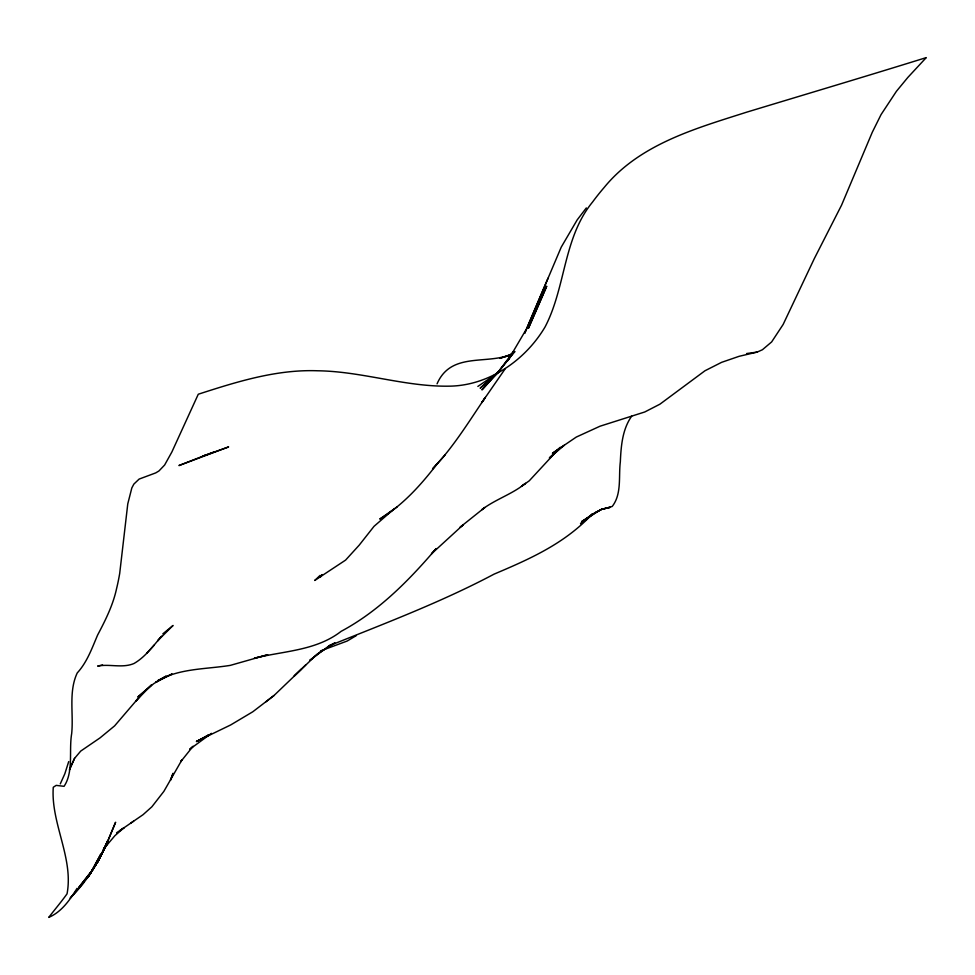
<?xml version="1.0" encoding="UTF-8"?>
<svg xmlns="http://www.w3.org/2000/svg" width="975" height="975" viewBox="0 0 975 975"><rect width="100%" height="100%" fill="white"/><g stroke="black" fill="none" stroke-linecap="round" stroke-linejoin="round"><path stroke-width="1.46" d="M77.086 888.298C69.956 899.803 61.669 911.93 48.75 917.39C54.807 909.504 61.267 901.912 67.043 893.831C73.82 858.171 50.651 823.046 53.272 787.264L56.197 785.375L64.058 786.325C73.783 771.834 68.762 750.457 71.687 733.529C73.686 713.493 68.384 691.75 77.232 672.957C87.141 662.135 91.942 648.29 97.622 635.03C105.434 620.246 113.015 605.146 116.561 588.668A755.698 143.691 73.9 0 0 119.706 573.373L127.774 503.868L131.832 487.914L133.868 484.087L139.132 479.078L155.732 472.899L158.925 470.986L164.617 465.038L171.868 451.998L198.278 394.229C236.901 381.737 276.668 369.232 317.74 370.78C361.896 371.353 404.454 386.746 448.646 386.173C488.487 385.929 525.208 360.494 545.086 326.918C565.853 287.198 563.197 237.827 592.581 202.008A318.886 276.668 47.6 0 1 604.086 187.578C639.429 144.215 695.333 128.59 746.423 112.247C806.374 94.075 866.422 76.208 926.25 57.61L907.871 77.403L896.427 91.297L881.071 114.575L872.284 132.259L841.547 205.189L814.283 258.668L783.132 324.48L771.627 341.945L762.413 349.745L757.161 352.097L739.123 356.314L721.622 362.334L704.986 370.756L659.904 404.198L644.743 411.986L600.027 426.209L576.286 437.068L552.435 453.278L564.379 445.173L549.376 457.945L560.211 447.354L529.254 480.809L521.442 486.342L525.525 483.332C512.289 494.215 495.373 499.285 481.76 509.73L484.807 507.475L460.139 527.183L463.003 524.989L431.486 553.824L436.227 548.559C408.817 580.588 378.678 611.252 341.14 631.337C316.022 650.825 283.713 650.934 254.28 658.235L267.369 654.871M68.701 761.609L64.825 773.797L60.279 783.888M548.084 278.131L524.721 333.231L561.234 247.15L577.176 219.899L586.328 207.931M69.371 769.884L74.563 758.355L80.73 751.079L100.059 737.868L114.611 725.875L140.9 695.199L135.83 701.062L151.6 684.864L137.877 697.003L153.672 683.707L165.835 676.26M69.81 768.848L74.563 758.355M437.056 383.833C451.072 351.573 486.501 365.089 511.985 354.157M526.134 329.526L507.817 360.689L513.228 351.902L498.457 371.792L481.93 389.89L498.615 371.451L514.751 351.439L498.457 371.792M505.367 368.538L481.796 402.614L485.294 397.459C468.67 421.907 453.18 447.464 432.571 468.865L445.051 455.033M631.654 416.203C622.318 429.414 621.051 446.172 620.332 461.833C618.479 476.543 621.928 494.093 612.19 506.464L608.193 507.597M322.116 574.604L320.385 576.944L322.067 574.726M84.277 881.827L70.188 898.121C86.47 881.851 98.926 862.266 107.579 840.974L98.28 860.888L87.64 877.634L98.28 860.888L106.787 843.521L115.611 822.242L104.934 847.848L97.244 862.68L106.787 843.521L102.826 851.382L107.981 842.924L103.46 849.152L114.892 835.697L124.081 827.702L116.549 832.821M102.57 664.962L97.671 666.083C109.566 663.707 122.363 668.448 133.977 663.512C145.373 656.992 153.148 645.864 161.655 636.188L157.633 640.843L173.05 625.475L162.825 633.86M437.446 463.503C421.102 484.782 402.98 505.074 379.787 519.066L397.105 506.939M146.616 653.323L154.294 645.048M321.933 650.654L309.831 660.319L329.733 645.328L334.937 642.927L317.253 654.067L274.012 695.504L252.83 711.75L230.673 724.949L196.487 741.5L209.296 734.943L206.773 736.235M305.723 664.877L294.097 676.15L301.531 668.984M320.105 575.384L314.742 580.466L345.577 560.113L359.19 545.171L374.022 526.342L393.607 509.364M498.615 371.451L480.175 388.221L498.615 372.401L477.847 386.441M265.748 701.915L274.012 695.504M356.338 635.578L347.197 641.026L320.726 650.849M211.417 733.346L189.784 749.227L193.074 746.265L180.643 761.78L181.972 759.83L163.873 791.371L151.881 806.788L143.032 814.71L119.876 830.602M133.612 821.194L130.711 823.119M514.69 351.963L508.316 355.851L499.895 358.227M196.487 741.5L209.089 734.662M203.08 738.294L209.052 734.687M165.726 676.297L155.671 682.329L172.1 673.993L157.609 680.745C179.875 668.241 205.847 669.301 230.295 665.377L267.698 654.749M328.746 645.986C384.467 623.561 440.956 602.294 494.118 574.117C530.546 558.699 564.988 543.428 592.532 513.801L580.491 523.746L595.311 512.545L601.465 509.34L609.29 507.536L601.465 509.34L581.722 521.552L595.311 512.545L602.452 509.035L610.313 507.329M511.851 354.169L499.797 358.373M205.786 455.069L178.925 465.562L228.613 446.916L202.447 456.276L213.525 452.168M757.161 352.097L746.57 353.547M173.014 773.443L170.552 780.061L173.014 773.443M546.658 286.358L528.474 328.173L546.658 286.358M99.243 858.878L88.737 876.098L99.243 858.878M91.833 870.858L89.798 874.465L100.864 854.015L91.833 870.858L78.89 887.323L91.833 870.858"/></g></svg>
